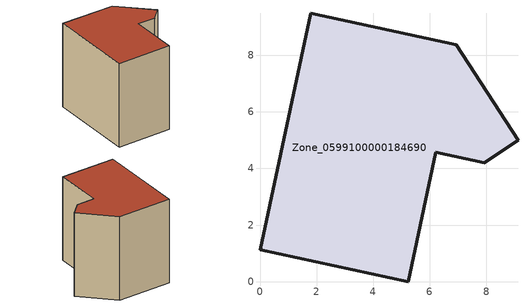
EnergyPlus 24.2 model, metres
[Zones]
Zone_0599100000184690
 floor ground (C_G): 6.93,8.37 9.12,4.99 7.93,4.21 6.22,4.58 5.24,0 0,1.12 1.79,9.48 z0
 wall outside (C_F): 5.24,0 6.22,4.58 7.93,4.21 9.12,4.99 6.93,8.37 1.79,9.48 0,1.12 5.24,0 z0:8.43
 roof outside (C_R): 7.93,4.21 9.12,4.99 6.93,8.37 1.79,9.48 0,1.12 5.24,0 6.22,4.58 z8.43
[BUILDING]
Pand.0599100000184690: North Axis=0; Terrain=City; Loads Convergence Tolerance Value=0.04; Temperature Convergence Tolerance Value=0.4; Solar Distribution=FullExterior; Maximum Number of Warmup Days=25; Minimum Number of Warmup Days=1
[Site:Location]
Rotterdam.The.Hague.AP_ZH_NLD Design_Conditions: Latitude=51.96; Longitude=4.45; Time Zone=1; Elevation=-4.5
[SITE:GROUNDTEMPERATURE:BUILDINGSURFACE]
18, 18, 18, 18, 18, 18, 18, 18, 18, 18, 18, 18
[MATERIAL] Thermal Absorptance=0.9; Solar Absorptance=0.7; Visible Absorptance=0.7
Name | Roughness | Thickness | Conductivity | Density | Specific Heat
G.TC.1975-1991 | MediumSmooth | 0.15 | 0.288461 | 540 | 1210
F.TC.1975-1991 | Rough | 0.3 | 0.230769 | 1920 | 840
R.TC.1975-1991 | MediumRough | 0.2 | 0.153846 | 1500 | 1000
[CONSTRUCTION]
C_G: G.TC.1975-1991
C_F: F.TC.1975-1991
C_R: R.TC.1975-1991
[ZONE]
Zone_0599100000184690: Type=1; Multiplier=1; Ceiling Height=Autocalculate; Volume=Autocalculate; Floor Area=autocalculate; Part of Total Floor Area=Yes
[ZONEINFILTRATION:DESIGNFLOWRATE]
Infil_Zone_0599100000184690: Zone or ZoneList or Space or SpaceList=Zone_0599100000184690; Schedule=AlwaysOn; Design Flow Rate Calculation Method=Flow/Area; Flow Rate per Floor Area=0.003; Constant Term Coefficient=1; Temperature Term Coefficient=0; Velocity Term Coefficient=0; Velocity Squared Term Coefficient=0
[HVACTEMPLATE:ZONE:IDEALLOADSAIRSYSTEM]
Zone_0599100000184690: Maximum Heating Supply Air Temperature=50; Minimum Cooling Supply Air Temperature=13; Maximum Heating Supply Air Humidity Ratio=0.0156; Minimum Cooling Supply Air Humidity Ratio=0.0077; Heating Limit=NoLimit; Cooling Limit=NoLimit; Dehumidification Control Type=ConstantSensibleHeatRatio; Cooling Sensible Heat Ratio=0.7; Dehumidification Setpoint=60; Humidification Control Type=None; Humidification Setpoint=30; Outdoor Air Method=None; Outdoor Air Flow Rate per Person=0.00944; Outdoor Air Flow Rate per Zone Floor Area=0; Outdoor Air Flow Rate per Zone=0; Demand Controlled Ventilation Type=None; Outdoor Air Economizer Type=NoEconomizer; Heat Recovery Type=None; Sensible Heat Recovery Effectiveness=0.7; Latent Heat Recovery Effectiveness=0.65
[ZONECONTROL:THERMOSTAT]
ThermostatControl_Zone_0599100000184690: Zone or ZoneList=Zone_0599100000184690; Control Type Schedule=DualSetpointControlType; Control 1=Thermostat_Zone_0599100000184690; Temperature Difference Between Cutout And Setpoint=0
[THERMOSTATSETPOINT:DUALSETPOINT]
Thermostat_Zone_0599100000184690: Heating Setpoint Temperature Schedule=HeatingSetpoint_Zone_0599100000184690; Cooling Setpoint Temperature Schedule=CoolingSetpoint_Zone_0599100000184690
[SCHEDULE:COMPACT]
HeatingSetpoint_Zone_0599100000184690: Through: 12/31, For: AllDays, Until: 24:00, 21
CoolingSetpoint_Zone_0599100000184690: Through: 12/31, For: AllDays, Until: 24:00, 24
DualSetpointControlType: Through: 12/31, For: AllDays, Until: 24:00, 4
AlwaysOn: Through: 12/31, For: AllDays, Until: 24:00, 1
